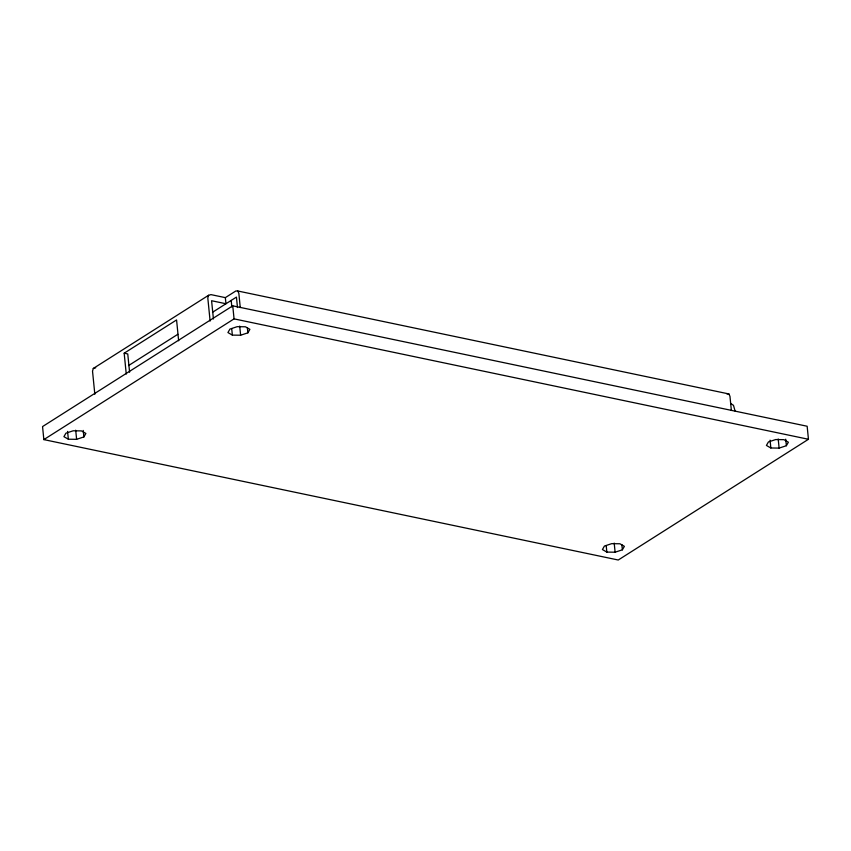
<?xml version="1.0" encoding="UTF-8"?>
<svg xmlns="http://www.w3.org/2000/svg" width="851" height="851" viewBox="0 0 851 851"><rect width="100%" height="100%" fill="white"/><g stroke="black" fill="none" stroke-linecap="round" stroke-linejoin="round"><path stroke-width="1.28" d="M731.371 410.48L729.967 396.343L728.903 393.949L237.801 290.999L235.823 290.989L225.345 297.637L210.984 294.627L208.569 295.286L93.291 368.462L92.525 371.121L94.833 394.258M208.569 295.286L207.804 297.946L210.112 321.082M83.877 436.935L85.877 433.446L81.451 430.904L73.186 430.787L65.921 433.18L63.921 436.669L68.346 439.212L76.611 439.329L83.877 436.935L83.228 430.425M247.875 332.837L249.886 329.337L245.45 326.795L237.184 326.678L229.93 329.071L227.93 332.56L232.355 335.113L240.62 335.22L247.875 332.837L247.354 327.624M622.368 549.82L624.379 546.331L619.943 543.778L611.678 543.661L604.423 546.055L602.423 549.544L606.848 552.097L615.113 552.203L622.368 549.82L621.847 544.608M786.377 445.711L788.377 442.222L783.952 439.669L775.687 439.563L768.421 441.946L766.421 445.435L770.846 447.988L779.112 448.105L786.377 445.711L785.728 439.19M126.256 374.057L124.172 353.197L176.572 319.944L178.646 340.794M128.586 365.558L177.827 334.294M212.527 312.274L236.44 297.095L237.472 307.519M232.749 305.839L42.55 426.574L43.848 439.605L618.252 560.011L808.45 439.276L807.152 426.245L232.749 305.839L234.057 318.87L43.848 439.605M93.291 368.462L95.716 367.802M726.935 393.928L728.903 393.949M234.057 318.87L808.45 439.276M124.172 353.197L127.756 353.952L129.586 372.195M730.818 403.597L733.477 405.321L735.073 410.99M237.801 290.999L238.854 293.393L240.259 307.53M778.208 438.978L779.112 448.105M770.07 440.169L770.846 447.988M614.199 543.087L615.113 552.203M606.199 545.576L606.848 552.097M239.705 326.103L240.62 335.22M231.195 300.424L231.844 306.903M231.706 328.592L232.355 335.113M225.345 297.637L225.951 303.743L211.591 300.733L213.42 318.976M75.707 430.202L76.611 439.329M67.569 431.393L68.346 439.212"/></g></svg>
